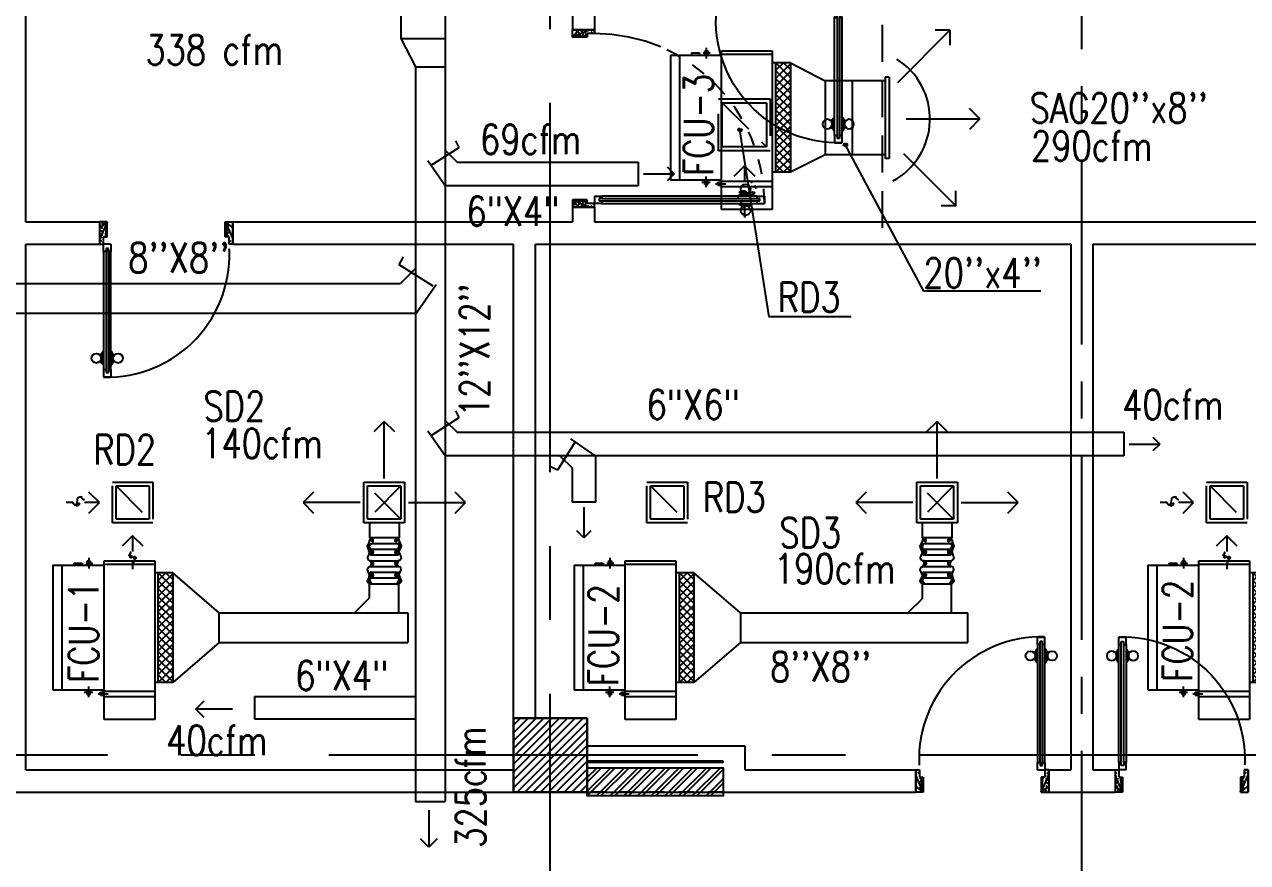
# Model space of a CAD drawing. Extents: x 417866231.7 to 417866328.5, y 43498046.7 to 43498124.2.
# Drawn here: x 417866286.52 to 417866294.8, y 43498084.08 to 43498089.76 of the extents above; entities that cross this region are included whole.
import ezdxf

# ---------------------------------------------------------------- set-up
doc = ezdxf.new("R2010")
doc.units = 0
doc.header["$MEASUREMENT"] = 0
for name, pattern in [('CENTER', [2, 1.25, -0.25, 0.25, -0.25]), ('CENTERX2', [4, 2.5, -0.5, 0.5, -0.5]), ('HIDDEN', [0.375, 0.25, -0.125])]:
    doc.linetypes.add(name, pattern=pattern)
doc.layers.get('0').update_dxf_attribs({"linetype": 'CONTINUOUS'})
for name, color, linetype in [('AXES', 11, 'CENTERX2'), ('AXES1', 11, 'CENTER'), ('COL', 7, 'CONTINUOUS'), ('DOOR', 9, 'CONTINUOUS'), ('DUCT', 6, 'CONTINUOUS'), ('FCU', 6, 'CONTINUOUS'), ('FHC', 9, 'CONTINUOUS'), ('HAT', 11, 'CONTINUOUS'), ('M-AC-FLEX', 7, 'CONTINUOUS'), ('M-EGU.', 2, 'CONTINUOUS'), ('M-TEXT', 2, 'CONTINUOUS'), ('PSUPPLY', 3, 'HIDDEN'), ('TEXT-A', 2, 'CONTINUOUS'), ('WALL', 9, 'CONTINUOUS')]:
    doc.layers.add(name, color=color, linetype=linetype)
doc.styles.add('ROMANS', font='ROMANS.shx', dxfattribs={"width": 0.6})

# ---------------------------------------------------------------- blocks, each defined once
blk = doc.blocks.new('DOOR90')
at = {"layer": 'DOOR', "color": 7, "linetype": 'ByBlock'}
for p, q in [((-150, 0), (0, 0)), ((-150, 0), (-150, -25)), ((0, -50), (-113.7, 0)), ((0, -50), (-40.1, 0)), ((0, -50), (0, 0)), ((-1000, -25), (-1050, -25)), ((-1050, -75), (-1050, -25)), ((-1050, -25), (-1050, -75)), ((-1000, -75), (-1050, -75)), ((-1000, -42), (-1020, -42)), ((-1020, -42), (-1020, -58)), ((-1000, -58), (-1020, -58)), ((-1000, -25), (-1000, -42)), ((-1000, -58), (-1000, -75)), ((-877.6, -17.8), (-967.6, -17.8)), ((-967.6, -25), (-967.6, -17.8)), ((-967.6, -75), (-967.6, -82.2)), ((-877.6, -82.2), (-967.6, -82.2)), ((-955, -8.8), (-890.2, -8.8)), ((-955, -17.8), (-955, -8.8)), ((-955, -17.8), (-890.2, -17.8)), ((-955, -82.2), (-890.2, -82.2)), ((-955, -82.2), (-955, -91.2)), ((-890.2, -17.8), (-890.2, -8.8)), ((-890.2, -82.2), (-890.2, -91.2)), ((-877.6, -25), (-877.6, -17.8)), ((-877.6, -75), (-877.6, -82.2)), ((-200, -25), (-150, -25)), ((-200, -42), (-200, -25)), ((-180, -42), (-200, -42)), ((-200, -58), (-180, -58)), ((-200, -75), (-200, -58)), ((-150, -75), (-200, -75)), ((-180, -58), (-180, -42)), ((-150, -25), (-100, -25)), ((-150, -75), (-150, -25)), ((-100, -25), (-100, -50)), ((0, -50), (-100, -36.6)), ((-100, -50), (0, -50)), ((-955, -91.2), (-890.2, -91.2)), ((-150, -875), (-100, -875)), ((-150, -900), (-150, -875)), ((-150, -900), (0, -900)), ((0, -900), (-150, -900)), ((0, -850), (-113.7, -900)), ((-100, -875), (-100, -850)), ((0, -850), (-100, -863.4)), ((-100, -850), (0, -850)), ((0, -850), (-40.1, -900)), ((0, -850), (0, -900))]:
    blk.add_line(p, q, dxfattribs=at)
at = {"layer": 'DOOR', "linetype": 'ByBlock'}
for p, q in [((-200, -25), (-1000, -25)), ((-200, -42), (-1000, -42)), ((-200, -58), (-1000, -58)), ((-1000, -75), (-200, -75))]:
    blk.add_line(p, q, dxfattribs=at)
at = {"layer": 'DOOR', "color": 7, "linetype": 'ByBlock'}
for centre in [(-922.6, 23.5), (-922.6, -123.5)]:
    blk.add_circle(centre, 32.4, dxfattribs=at)
for centre, radius, start, end in [((0, -50), 154.4, 161.10529, 166.28577), ((0, -50), 94.4, 148.01819, 180), ((0, -50), 134.4, 158.15985, 169.28002), ((0, -50), 114.4, 154.08384, 167.37743), ((0, -50), 74.4, 137.77643, 180), ((0, -50), 54.4, 113.20738, 180), ((0, -50), 34.4, 90, 180), ((0, -50), 14.4, 90, 180), ((0, -850), 154.4, 193.71423, 198.89471), ((0, -850), 134.4, 190.71998, 201.84015), ((0, -850), 94.4, 180, 211.98181), ((0, -850), 74.4, 180, 222.22357), ((0, -850), 54.4, 180, 246.79262), ((0, -850), 34.4, 180, 270), ((0, -850), 14.4, 180, 270)]:
    blk.add_arc(centre, radius, start, end, dxfattribs=at)
at = {"layer": 'DOOR', "linetype": 'HIDDEN', "ltscale": 0.5}
blk.add_arc((-222.2, -50), 828.2, 178.27012, 275.00304, dxfattribs=at)
blk = doc.blocks.new('DOOR100')
at = {"layer": 'DOOR', "color": 7, "linetype": 'ByBlock'}
for p, q in [((-75, 1250), (-75, 1300)), ((-75, 1300), (-25, 1300)), ((-25, 1300), (-75, 1300)), ((-58, 1250), (-75, 1250)), ((-58, 1250), (-58, 1270)), ((-42, 1270), (-58, 1270)), ((-42, 1250), (-42, 1270)), ((-25, 1250), (-42, 1250)), ((-25, 1250), (-25, 1300)), ((-91.2, 1205), (-91.2, 1140.2)), ((-82.2, 1205), (-91.2, 1205)), ((-82.2, 1127.6), (-82.2, 1217.6)), ((-75, 1217.6), (-82.2, 1217.6)), ((-82.2, 1205), (-82.2, 1140.2)), ((-25, 1217.6), (-17.8, 1217.6)), ((-17.8, 1127.6), (-17.8, 1217.6)), ((-17.8, 1205), (-17.8, 1140.2)), ((-17.8, 1205), (-8.8, 1205)), ((-8.8, 1205), (-8.8, 1140.2)), ((-82.2, 1140.2), (-91.2, 1140.2)), ((-75, 1127.6), (-82.2, 1127.6)), ((-25, 1127.6), (-17.8, 1127.6)), ((-17.8, 1140.2), (-8.8, 1140.2)), ((-75, 200), (-58, 200)), ((-75, 150), (-75, 200)), ((-58, 200), (-58, 180)), ((-58, 180), (-42, 180)), ((-42, 200), (-25, 200)), ((-42, 180), (-42, 200)), ((-25, 200), (-25, 150)), ((-1200, 0), (-1200, 150)), ((-1200, 150), (-1175, 150)), ((-1200, 150), (-1200, 0)), ((-1150, 0), (-1200, 113.7)), ((-1175, 150), (-1175, 100)), ((-1175, 100), (-1150, 100)), ((-1150, 0), (-1163.4, 100)), ((-1150, 100), (-1150, 0)), ((-75, 150), (-25, 150)), ((-50, 0), (0, 113.7)), ((-50, 100), (-50, 0)), ((-50, 0), (-36.6, 100)), ((-25, 100), (-50, 100)), ((0, 150), (-25, 150)), ((-25, 150), (-25, 100)), ((0, 0), (0, 150)), ((0, 150), (0, 0)), ((-1150, 0), (-1200, 40.1)), ((-1150, 0), (-1200, 0)), ((-50, 0), (0, 40.1)), ((-50, 0), (0, 0))]:
    blk.add_line(p, q, dxfattribs=at)
at = {"layer": 'DOOR', "linetype": 'ByBlock'}
for p, q in [((-75, 1250), (-75, 200)), ((-58, 200), (-58, 1250)), ((-42, 200), (-42, 1250)), ((-25, 200), (-25, 1250))]:
    blk.add_line(p, q, dxfattribs=at)
at = {"layer": 'DOOR', "color": 7, "linetype": 'ByBlock'}
for centre in [(-123.5, 1172.6), (23.5, 1172.6)]:
    blk.add_circle(centre, 32.4, dxfattribs=at)
at = {"layer": 'DOOR', "linetype": 'HIDDEN', "ltscale": 0.5}
blk.add_arc((-25, 150), 1150, 90, 180, dxfattribs=at)
at = {"layer": 'DOOR', "color": 7, "linetype": 'ByBlock'}
for centre, radius, start, end in [((-1150, 0), 154.4, 103.71423, 108.89471), ((-1150, 0), 134.4, 100.71998, 111.84015), ((-1150, 0), 94.4, 90, 121.98181), ((-50, 0), 94.4, 58.01819, 90), ((-50, 0), 134.4, 68.15985, 79.28002), ((-50, 0), 114.4, 64.08384, 77.37743), ((-50, 0), 154.4, 71.10529, 76.28577), ((-1150, 0), 74.4, 90, 132.22357), ((-1150, 0), 54.4, 90, 156.79262), ((-1150, 0), 34.4, 90, 180), ((-1150, 0), 14.4, 90, 180), ((-50, 0), 74.4, 47.77643, 90), ((-50, 0), 54.4, 23.20738, 90), ((-50, 0), 34.4, 0, 90), ((-50, 0), 14.4, 0, 90)]:
    blk.add_arc(centre, radius, start, end, dxfattribs=at)
blk = doc.blocks.new('*X101')
at = {"color": 0}
for p, q in [((245928.6, 149514.5), (246403.7, 149989.7)), ((245928.6, 149567.6), (246350.7, 149989.7)), ((245928.6, 149620.6), (246297.7, 149989.7)), ((245928.6, 149673.6), (246244.6, 149989.7)), ((245928.6, 149726.7), (246191.6, 149989.7)), ((245928.6, 149779.7), (246138.6, 149989.7)), ((245928.6, 149832.7), (246085.5, 149989.7)), ((245928.6, 149885.8), (246032.5, 149989.7)), ((245928.6, 149938.8), (245979.5, 149989.7)), ((245956.8, 149489.7), (246428.6, 149961.5)), ((246009.8, 149489.7), (246428.6, 149908.5)), ((246062.8, 149489.7), (246428.6, 149855.4)), ((246115.9, 149489.7), (246428.6, 149802.4)), ((246168.9, 149489.7), (246428.6, 149749.4)), ((246221.9, 149489.7), (246428.6, 149696.3)), ((246275, 149489.7), (246428.6, 149643.3)), ((246328, 149489.7), (246428.6, 149590.3)), ((246381, 149489.7), (246428.6, 149537.2))]:
    blk.add_line(p, q, dxfattribs=at)
blk = doc.blocks.new('COL50')
at = {"layer": 'COL'}
blk.add_lwpolyline([(-250, 250), (-250, -250), (250, -250), (250, 250)], close=True, dxfattribs=at)
blk = doc.blocks.new('*X29')
at = {"color": 0}
for p, q in [((16890.5, -2466.6), (16943.5, -2413.6)), ((16890.5, -2519.6), (16990.5, -2419.6)), ((16990.5, -2565.5), (16890.5, -2465.5)), ((16890.5, -2572.6), (16990.5, -2472.6)), ((16990.5, -2512.5), (16891.6, -2413.6)), ((16990.5, -2459.4), (16944.6, -2413.6)), ((16990.5, -2618.5), (16890.5, -2518.5)), ((16890.5, -2625.7), (16990.5, -2525.7)), ((16990.5, -2671.6), (16890.5, -2571.6)), ((16890.5, -2678.7), (16990.5, -2578.7)), ((16990.5, -2724.6), (16890.5, -2624.6)), ((16890.5, -2731.7), (16990.5, -2631.7)), ((16990.5, -2777.6), (16890.5, -2677.6)), ((16890.5, -2784.8), (16990.5, -2684.8)), ((16990.5, -2830.7), (16890.5, -2730.7)), ((16890.5, -2837.8), (16990.5, -2737.8)), ((16990.5, -2883.7), (16890.5, -2783.7)), ((16890.5, -2890.8), (16990.5, -2790.8)), ((16990.5, -2936.7), (16890.5, -2836.7)), ((16890.5, -2943.9), (16990.5, -2843.9)), ((16990.5, -2989.8), (16890.5, -2889.8)), ((16890.5, -2996.9), (16990.5, -2896.9)), ((16990.5, -3042.8), (16890.5, -2942.8)), ((16890.5, -3049.9), (16990.5, -2949.9)), ((16990.5, -3095.8), (16890.5, -2995.8)), ((16890.5, -3103), (16990.5, -3003)), ((16990.5, -3148.9), (16890.5, -3048.9)), ((16891.5, -3154.9), (16990.5, -3056)), ((16943.5, -3154.9), (16890.5, -3101.9)), ((16944.6, -3154.9), (16990.5, -3109))]:
    blk.add_line(p, q, dxfattribs=at)
blk = doc.blocks.new('WHE06')
at = {"color": 3}
for p, q in [((689, 621.5), (346.1, 621.5)), ((346.1, 621.5), (346.1, 469.1)), ((689, 469.1), (689, 621.5)), ((60.3, -422.2), (60.3, 422.2)), ((212.3, 437.2), (269.1, 437.2)), ((232.1, 452.2), (232.1, 422.2)), ((232.1, 452.2), (252.1, 452.2)), ((242.1, 472.2), (242.1, 399.5)), ((252.1, 452.2), (252.1, 422.2)), ((305, 447.6), (373.3, 447.6)), ((321.1, 457.6), (321.1, 437.6)), ((321.1, 457.6), (346.1, 457.6)), ((321.1, 437.6), (346.1, 437.6)), ((346.1, 430.4), (689, 430.4)), ((811.2, 370.7), (689, 370.7)), ((711.2, -370.7), (711.2, 370.7)), ((811.2, -370.7), (811.2, 370.7)), ((242.1, -472.2), (242.1, -399.5)), ((811.2, -370.7), (689, -370.7)), ((141.6, -437.2), (141.6, -422.2)), ((141.6, -437.2), (196.6, -437.2)), ((196.6, -437.2), (196.6, -422.2)), ((221.4, -437.2), (269.1, -437.2)), ((232.1, -452.2), (232.1, -422.2)), ((232.1, -452.2), (252.1, -452.2)), ((252.1, -452.2), (252.1, -422.2)), ((346.1, -430.4), (689, -430.4))]:
    blk.add_line(p, q, dxfattribs=at)
at = {"color": 6}
for p, q in [((0, -422.2), (0, 422.2)), ((0, 422.2), (346.1, 422.2)), ((346.1, 469.1), (346.1, -450.8)), ((689, 469.1), (346.1, 469.1)), ((689, -450.8), (689, 469.1)), ((0, -422.2), (346.1, -422.2)), ((346.1, -450.8), (689, -450.8))]:
    blk.add_line(p, q, dxfattribs=at)
at = {"color": 11}
blk.add_blockref('*X29', (-16179.3, 2784.3), dxfattribs=at)
blk = doc.blocks.new('*X41')
at = {"color": 0}
for p, q in [((16890.5, -2466.6), (16943.5, -2413.6)), ((16890.5, -2519.6), (16990.5, -2419.6)), ((16990.5, -2565.5), (16890.5, -2465.5)), ((16890.5, -2572.6), (16990.5, -2472.6)), ((16990.5, -2512.5), (16891.6, -2413.6)), ((16990.5, -2459.4), (16944.6, -2413.6)), ((16990.5, -2618.5), (16890.5, -2518.5)), ((16890.5, -2625.7), (16990.5, -2525.7)), ((16990.5, -2671.6), (16890.5, -2571.6)), ((16890.5, -2678.7), (16990.5, -2578.7)), ((16990.5, -2724.6), (16890.5, -2624.6)), ((16890.5, -2731.7), (16990.5, -2631.7)), ((16990.5, -2777.6), (16890.5, -2677.6)), ((16890.5, -2784.8), (16990.5, -2684.8)), ((16990.5, -2830.7), (16890.5, -2730.7)), ((16890.5, -2837.8), (16990.5, -2737.8)), ((16990.5, -2883.7), (16890.5, -2783.7)), ((16890.5, -2890.8), (16990.5, -2790.8)), ((16990.5, -2936.7), (16890.5, -2836.7)), ((16890.5, -2943.9), (16990.5, -2843.9)), ((16990.5, -2989.8), (16890.5, -2889.8)), ((16890.5, -2996.9), (16990.5, -2896.9)), ((16990.5, -3042.8), (16890.5, -2942.8)), ((16890.5, -3049.9), (16990.5, -2949.9)), ((16990.5, -3095.8), (16890.5, -2995.8)), ((16890.5, -3103), (16990.5, -3003)), ((16990.5, -3148.9), (16890.5, -3048.9)), ((16891.5, -3154.9), (16990.5, -3056)), ((16943.5, -3154.9), (16890.5, -3101.9)), ((16944.6, -3154.9), (16990.5, -3109))]:
    blk.add_line(p, q, dxfattribs=at)

msp = doc.modelspace()

# ---------------------------------------------------------------- hatches: boundary and pattern name
at = {"layer": 'FHC', "linetype": 'ByBlock', "ltscale": 0.3}
h = msp.add_hatch(dxfattribs=at)
h.set_pattern_fill('ANSI32', color=11, scale=0.175, style=0)
h.set_pattern_definition([(45, (417866058.13242, 43498053.48278), (-0.046403883, 0.046403883), []), (45, (417866058.16336, 43498053.48278), (-0.046403883, 0.046403883), [])])
h.paths.add_polyline_path([(417866291.2486, 43498084.5338), (417866291.2486, 43498084.7238), (417866290.3286, 43498084.7238), (417866290.3286, 43498084.5338)])
h.paths.add_polyline_path([(417866290.116, 43498084.1127), (417866290.116, 43498084.5335), (417866290.3785, 43498084.5335), (417866290.3785, 43498084.1127)], flags=9)

# ---------------------------------------------------------------- linework, layer by layer
at = {"layer": 'AXES'}
for p, q in [((417866290.0786, 43498046.7245), (417866290.0786, 43498123.5372)), ((417866307.0786, 43498084.8088), (417866239.0386, 43498084.8088))]:
    msp.add_line(p, q, dxfattribs=at)
at = {"layer": 'AXES1'}
msp.add_line((417866293.6786, 43498053.5888), (417866293.6786, 43498112.4088), dxfattribs=at)
at = {"layer": 'DUCT', "linetype": 'ByBlock'}
for p, q in [((417866289.0655, 43498092.9835), (417866289.0655, 43498089.6617)), ((417866289.3655, 43498092.9835), (417866289.3655, 43498084.4956)), ((417866289.0655, 43498089.6617), (417866289.1655, 43498089.4697)), ((417866289.0655, 43498089.6617), (417866289.3655, 43498089.6617)), ((417866289.1655, 43498089.4697), (417866289.3655, 43498089.4697)), ((417866289.1655, 43498089.4697), (417866289.1655, 43498084.4956)), ((417866285.0464, 43498088.0012), (417866289.0641, 43498088.0012)), ((417866285.0464, 43498087.8012), (417866289.1655, 43498087.8012)), ((417866287.8362, 43498085.7726), (417866287.5217, 43498086.0433)), ((417866291.3655, 43498085.7726), (417866291.0515, 43498086.0433)), ((417866287.8362, 43498085.7726), (417866289.1129, 43498085.7726)), ((417866287.8362, 43498085.5726), (417866287.8362, 43498085.7726)), ((417866289.1129, 43498085.7726), (417866289.1129, 43498085.5726)), ((417866291.3655, 43498085.7726), (417866291.3655, 43498085.5726)), ((417866291.3655, 43498085.7726), (417866292.9072, 43498085.7726)), ((417866292.9072, 43498085.5726), (417866292.9072, 43498085.7726)), ((417866287.8362, 43498085.5726), (417866287.5217, 43498085.3019)), ((417866287.8362, 43498085.5726), (417866289.1129, 43498085.5726)), ((417866291.3655, 43498085.5726), (417866291.0515, 43498085.3019)), ((417866291.3655, 43498085.5726), (417866292.9072, 43498085.5726)), ((417866288.0759, 43498085.2059), (417866288.0759, 43498085.0559)), ((417866288.0759, 43498085.2059), (417866289.1655, 43498085.2059)), ((417866288.0759, 43498085.0559), (417866289.1655, 43498085.0559))]:
    msp.add_line(p, q, dxfattribs=at)
at = {"layer": 'DUCT', "linetype": 'Continuous'}
for p, q in [((417866291.7042, 43498089.4962), (417866291.9399, 43498089.3735)), ((417866292.1224, 43498089.3735), (417866291.9399, 43498089.3735)), ((417866291.9399, 43498089.3735), (417866291.9399, 43498088.8735)), ((417866292.1224, 43498089.3735), (417866292.1224, 43498088.8735)), ((417866292.3474, 43498089.3735), (417866292.1224, 43498089.3735)), ((417866291.9399, 43498088.8735), (417866291.7042, 43498088.7548)), ((417866292.1224, 43498088.8735), (417866291.9399, 43498088.8735)), ((417866292.3474, 43498088.8735), (417866292.1224, 43498088.8735))]:
    msp.add_line(p, q, dxfattribs=at)
at = {"layer": 'DUCT'}
for p, q in [((417866289.2706, 43498088.8029), (417866289.462, 43498088.9231)), ((417866289.462, 43498088.9231), (417866289.439, 43498088.9682)), ((417866289.462, 43498088.9231), (417866289.462, 43498088.9231)), ((417866289.3675, 43498088.9044), (417866289.4475, 43498088.8244)), ((417866289.3675, 43498088.6644), (417866289.25, 43498088.8324)), ((417866289.4475, 43498088.8244), (417866290.6745, 43498088.8244)), ((417866290.6745, 43498088.8244), (417866290.6745, 43498088.6644)), ((417866290.8695, 43498088.7916), (417866290.9166, 43498088.7445)), ((417866290.7092, 43498088.7445), (417866290.9166, 43498088.7445)), ((417866290.9166, 43498088.7445), (417866290.8695, 43498088.6974)), ((417866290.6745, 43498088.6644), (417866289.3675, 43498088.6644)), ((417866289.0556, 43498088.1284), (417866289.0832, 43498088.1826)), ((417866289.0556, 43498088.1284), (417866289.0556, 43498088.1284)), ((417866289.2853, 43498087.9842), (417866289.0556, 43498088.1284)), ((417866289.1689, 43498088.106), (417866289.0641, 43498088.0012)), ((417866289.1655, 43498087.7938), (417866289.3066, 43498087.9953)), ((417866289.462, 43498087.094), (417866289.439, 43498087.1391)), ((417866289.2706, 43498086.9738), (417866289.462, 43498087.094)), ((417866289.3675, 43498087.0753), (417866289.4475, 43498086.9953)), ((417866289.462, 43498087.094), (417866289.462, 43498087.094)), ((417866289.3675, 43498086.8353), (417866289.25, 43498087.0033)), ((417866289.4475, 43498086.9953), (417866293.9635, 43498086.9953)), ((417866290.3861, 43498086.8335), (417866290.2182, 43498086.9511)), ((417866293.9635, 43498086.9953), (417866293.9635, 43498086.8353)), ((417866290.2476, 43498086.9305), (417866290.1274, 43498086.739)), ((417866293.9635, 43498086.8353), (417866289.3675, 43498086.8353)), ((417866290.1461, 43498086.8335), (417866290.2261, 43498086.7535)), ((417866290.3861, 43498086.5221), (417866290.3861, 43498086.8335)), ((417866290.1274, 43498086.739), (417866290.0823, 43498086.762)), ((417866290.1274, 43498086.739), (417866290.1274, 43498086.739)), ((417866290.2261, 43498086.7535), (417866290.2261, 43498086.5221)), ((417866290.3861, 43498086.5221), (417866290.2261, 43498086.5221)), ((417866289.0525, 43498085.9669), (417866288.8525, 43498085.9669)), ((417866288.8525, 43498085.9669), (417866288.8525, 43498085.8726)), ((417866289.0525, 43498085.7726), (417866289.0525, 43498085.9669)), ((417866292.596, 43498085.9669), (417866292.596, 43498085.8669)), ((417866292.796, 43498085.9669), (417866292.596, 43498085.9669)), ((417866292.796, 43498085.7669), (417866292.796, 43498085.9669)), ((417866288.7525, 43498085.7726), (417866288.8525, 43498085.8726)), ((417866292.496, 43498085.7669), (417866292.596, 43498085.8669)), ((417866289.1655, 43498084.4956), (417866289.3655, 43498084.4956))]:
    msp.add_line(p, q, dxfattribs=at)
at = {"layer": 'FCU', "color": 3}
for p, q in [((417866291.1351, 43498089.5977), (417866291.1351, 43498089.525)), ((417866290.9533, 43498089.5477), (417866290.9533, 43498088.7032)), ((417866291.0346, 43498089.5627), (417866291.0346, 43498089.5477)), ((417866291.0346, 43498089.5627), (417866291.0895, 43498089.5627)), ((417866291.0895, 43498089.5627), (417866291.0895, 43498089.5477)), ((417866291.1144, 43498089.5627), (417866291.162, 43498089.5627)), ((417866291.1251, 43498089.5777), (417866291.1451, 43498089.5777)), ((417866291.1251, 43498089.5777), (417866291.1251, 43498089.5477)), ((417866291.1451, 43498089.5777), (417866291.1451, 43498089.5477)), ((417866291.239, 43498089.5559), (417866291.5819, 43498089.5559)), ((417866291.7042, 43498089.4962), (417866291.5819, 43498089.4962)), ((417866291.6042, 43498089.4962), (417866291.6042, 43498088.7548)), ((417866291.7042, 43498089.4962), (417866291.7042, 43498088.7548)), ((417866291.1053, 43498088.6882), (417866291.162, 43498088.6882)), ((417866291.1251, 43498088.6732), (417866291.1251, 43498088.7032)), ((417866291.1251, 43498088.6732), (417866291.1451, 43498088.6732)), ((417866291.1351, 43498088.6533), (417866291.1351, 43498088.726)), ((417866291.1451, 43498088.6732), (417866291.1451, 43498088.7032)), ((417866291.198, 43498088.6778), (417866291.2663, 43498088.6778)), ((417866291.214, 43498088.6678), (417866291.214, 43498088.6878)), ((417866291.214, 43498088.6878), (417866291.239, 43498088.6878)), ((417866291.239, 43498088.6951), (417866291.5819, 43498088.6951)), ((417866291.7042, 43498088.7548), (417866291.5819, 43498088.7548)), ((417866291.214, 43498088.6678), (417866291.239, 43498088.6678)), ((417866291.239, 43498088.504), (417866291.239, 43498088.6564)), ((417866291.5819, 43498088.6564), (417866291.5819, 43498088.504)), ((417866291.5819, 43498088.504), (417866291.239, 43498088.504))]:
    msp.add_line(p, q, dxfattribs=at)
at = {"layer": 'FCU', "color": 6}
for p, q in [((417866290.893, 43498089.5477), (417866290.893, 43498088.7032)), ((417866290.893, 43498089.5477), (417866291.239, 43498089.5477)), ((417866291.239, 43498088.6564), (417866291.239, 43498089.5763)), ((417866291.239, 43498089.5763), (417866291.5819, 43498089.5763)), ((417866291.5819, 43498089.5763), (417866291.5819, 43498088.6564)), ((417866290.893, 43498088.7032), (417866291.239, 43498088.7032)), ((417866291.5819, 43498088.6564), (417866291.239, 43498088.6564))]:
    msp.add_line(p, q, dxfattribs=at)
at = {"layer": 'FHC', "color": 250, "linetype": 'HIDDEN', "ltscale": 0.25}
msp.add_line((417866291.2486, 43498084.5588), (417866290.3286, 43498084.5588), dxfattribs=at)
at = {"layer": 'FHC', "linetype": 'ByBlock', "ltscale": 0.3}
msp.add_lwpolyline([(417866290.3286, 43498084.7238), (417866291.2486, 43498084.7238), (417866291.2486, 43498084.5338), (417866290.3286, 43498084.5338)], close=True, dxfattribs=at)
at = {"layer": 'M-AC-FLEX', "color": 11}
for p, q in [((417866288.8604, 43498086.2423), (417866289.0479, 43498086.2423)), ((417866288.8604, 43498086.2033), (417866289.0479, 43498086.2033)), ((417866292.6039, 43498086.2423), (417866292.7914, 43498086.2423)), ((417866292.6039, 43498086.2033), (417866292.7914, 43498086.2033)), ((417866288.8604, 43498086.1643), (417866289.0479, 43498086.1643)), ((417866288.8604, 43498086.1253), (417866289.0479, 43498086.1253)), ((417866288.8604, 43498086.1253), (417866289.0479, 43498086.1253)), ((417866292.6039, 43498086.1643), (417866292.7914, 43498086.1643)), ((417866292.6039, 43498086.1253), (417866292.7914, 43498086.1253)), ((417866292.6039, 43498086.1253), (417866292.7914, 43498086.1253)), ((417866288.8604, 43498086.0863), (417866289.0479, 43498086.0863)), ((417866288.8604, 43498086.0863), (417866289.0479, 43498086.0863)), ((417866288.8604, 43498086.0473), (417866289.0479, 43498086.0473)), ((417866292.6039, 43498086.0863), (417866292.7914, 43498086.0863)), ((417866292.6039, 43498086.0863), (417866292.7914, 43498086.0863)), ((417866292.6039, 43498086.0473), (417866292.7914, 43498086.0473)), ((417866288.8604, 43498086.0083), (417866289.0479, 43498086.0083)), ((417866288.8604, 43498085.9693), (417866289.0479, 43498085.9693)), ((417866292.6039, 43498086.0083), (417866292.7914, 43498086.0083)), ((417866292.6039, 43498085.9693), (417866292.7914, 43498085.9693))]:
    msp.add_line(p, q, dxfattribs=at)
at = {"layer": 'M-AC-FLEX'}
for points in [[(417866288.8604, 43498086.2813, -1), (417866288.8604, 43498086.2423, 1), (417866288.8604, 43498086.2033)], [(417866289.0479, 43498086.2813, 1), (417866289.0479, 43498086.2423, -1), (417866289.0479, 43498086.2033)], [(417866292.6039, 43498086.2813, -1), (417866292.6039, 43498086.2423, 1), (417866292.6039, 43498086.2033)], [(417866292.7914, 43498086.2813, 1), (417866292.7914, 43498086.2423, -1), (417866292.7914, 43498086.2033)], [(417866288.8604, 43498086.1643, 1), (417866288.8604, 43498086.2033, -1), (417866288.8604, 43498086.2423)], [(417866288.8604, 43498086.2423, 1), (417866288.8604, 43498086.2033)], [(417866288.8604, 43498086.2033, -1), (417866288.8604, 43498086.2423)], [(417866288.8604, 43498086.2033, -1), (417866288.8604, 43498086.1643, 1), (417866288.8604, 43498086.1253, -1), (417866288.8604, 43498086.0863, 0.008922), (417866288.8597, 43498086.0863, 0.008922)], [(417866289.0479, 43498086.1643, -1), (417866289.0479, 43498086.2033, 1), (417866289.0479, 43498086.2423)], [(417866289.0479, 43498086.2033, 1), (417866289.0479, 43498086.1643, -1), (417866289.0479, 43498086.1253, 1), (417866289.0479, 43498086.0863, -0.008922), (417866289.0486, 43498086.0863, -0.008922)], [(417866289.0479, 43498086.2423, -1.000001), (417866289.0479, 43498086.2033)], [(417866289.0479, 43498086.2033, 1.000001), (417866289.0479, 43498086.2423)], [(417866292.6039, 43498086.1643, 1), (417866292.6039, 43498086.2033, -1), (417866292.6039, 43498086.2423)], [(417866292.6039, 43498086.2423, 1), (417866292.6039, 43498086.2033)], [(417866292.6039, 43498086.2033, -1), (417866292.6039, 43498086.2423)], [(417866292.6039, 43498086.2033, -1), (417866292.6039, 43498086.1643, 1), (417866292.6039, 43498086.1253, -1), (417866292.6039, 43498086.0863, 0.008922), (417866292.6032, 43498086.0863, 0.008922)], [(417866292.7914, 43498086.1643, -1), (417866292.7914, 43498086.2033, 1), (417866292.7914, 43498086.2423)], [(417866292.7914, 43498086.2033, 1), (417866292.7914, 43498086.1643, -1), (417866292.7914, 43498086.1253, 1), (417866292.7914, 43498086.0863, -0.008922), (417866292.7921, 43498086.0863, -0.008922)], [(417866292.7914, 43498086.2423, -1.000001), (417866292.7914, 43498086.2033)], [(417866292.7914, 43498086.2033, 1.000001), (417866292.7914, 43498086.2423)], [(417866288.8604, 43498086.0083, 1), (417866288.8604, 43498086.0473, -1), (417866288.8604, 43498086.0863, 1), (417866288.8604, 43498086.1253, -0.008922), (417866288.8597, 43498086.1253, -0.008922)], [(417866289.0479, 43498086.0083, -1), (417866289.0479, 43498086.0473, 1), (417866289.0479, 43498086.0863, -1), (417866289.0479, 43498086.1253, 0.008922), (417866289.0486, 43498086.1253, 0.008922)], [(417866292.6039, 43498086.0083, 1), (417866292.6039, 43498086.0473, -1), (417866292.6039, 43498086.0863, 1), (417866292.6039, 43498086.1253, -0.008922), (417866292.6032, 43498086.1253, -0.008922)], [(417866292.7914, 43498086.0083, -1), (417866292.7914, 43498086.0473, 1), (417866292.7914, 43498086.0863, -1), (417866292.7914, 43498086.1253, 0.008922), (417866292.7921, 43498086.1253, 0.008922)], [(417866288.8604, 43498086.0473, -1), (417866288.8604, 43498086.0083, 1), (417866288.8604, 43498085.9693)], [(417866289.0479, 43498086.0473, 1), (417866289.0479, 43498086.0083, -1), (417866289.0479, 43498085.9693)], [(417866292.6039, 43498086.0473, -1), (417866292.6039, 43498086.0083, 1), (417866292.6039, 43498085.9693)], [(417866292.7914, 43498086.0473, 1), (417866292.7914, 43498086.0083, -1), (417866292.7914, 43498085.9693)], [(417866288.8604, 43498085.9693, -1), (417866288.8604, 43498086.0083)], [(417866288.8697, 43498085.9669, 0.125192), (417866288.8604, 43498085.9693, -1), (417866288.8604, 43498086.0083)], [(417866288.8604, 43498086.0083, 1), (417866288.8604, 43498085.9693)], [(417866289.0386, 43498085.9669, -0.125191), (417866289.0479, 43498085.9693, 1), (417866289.0479, 43498086.0083)], [(417866289.0479, 43498085.9693, 1.000001), (417866289.0479, 43498086.0083)], [(417866289.0479, 43498086.0083, -1.000001), (417866289.0479, 43498085.9693)], [(417866292.6039, 43498085.9693, -1), (417866292.6039, 43498086.0083)], [(417866292.6132, 43498085.9669, 0.125192), (417866292.6039, 43498085.9693, -1), (417866292.6039, 43498086.0083)], [(417866292.6039, 43498086.0083, 1), (417866292.6039, 43498085.9693)], [(417866292.7821, 43498085.9669, -0.125191), (417866292.7914, 43498085.9693, 1), (417866292.7914, 43498086.0083)], [(417866292.7914, 43498085.9693, 1.000001), (417866292.7914, 43498086.0083)], [(417866292.7914, 43498086.0083, -1.000001), (417866292.7914, 43498085.9693)]]:
    msp.add_lwpolyline(points, format="xyb", dxfattribs=at)
at = {"layer": 'M-EGU.', "linetype": 'HIDDEN'}
for p, q in [((417866292.3286, 43498088.3782), (417866292.3286, 43498089.8332)), ((417866292.3286, 43498088.3782), (417866292.3286, 43498089.7907)), ((417866291.2183, 43498089.2514), (417866291.5683, 43498089.2514)), ((417866291.2183, 43498088.9014), (417866291.2183, 43498089.2514)), ((417866291.2433, 43498089.2264), (417866291.5433, 43498088.9264)), ((417866291.5683, 43498089.2514), (417866291.5683, 43498088.9014)), ((417866291.5683, 43498088.9014), (417866291.2183, 43498088.9014)), ((417866287.1126, 43498086.6563), (417866287.3876, 43498086.6563)), ((417866287.1126, 43498086.3813), (417866287.1126, 43498086.6563)), ((417866287.1376, 43498086.6313), (417866287.3626, 43498086.4063)), ((417866287.3876, 43498086.6563), (417866287.3876, 43498086.3813)), ((417866288.8416, 43498086.4063), (417866288.8416, 43498086.6313)), ((417866289.0666, 43498086.4063), (417866288.8416, 43498086.6313)), ((417866289.0666, 43498086.6313), (417866288.8416, 43498086.4063)), ((417866288.8416, 43498086.6313), (417866289.0666, 43498086.6313)), ((417866289.0666, 43498086.6313), (417866289.0666, 43498086.4063)), ((417866290.7326, 43498086.3813), (417866290.7326, 43498086.6563)), ((417866290.7326, 43498086.6563), (417866291.0076, 43498086.6563)), ((417866290.7576, 43498086.6313), (417866290.9826, 43498086.4063)), ((417866291.0076, 43498086.6563), (417866291.0076, 43498086.3813)), ((417866292.5851, 43498086.6313), (417866292.8101, 43498086.6313)), ((417866292.8101, 43498086.6313), (417866292.5851, 43498086.4063)), ((417866292.8101, 43498086.4063), (417866292.5851, 43498086.6313)), ((417866292.5851, 43498086.4063), (417866292.5851, 43498086.6313)), ((417866292.8101, 43498086.6313), (417866292.8101, 43498086.4063)), ((417866294.5221, 43498086.6563), (417866294.7971, 43498086.6563)), ((417866294.5221, 43498086.3813), (417866294.5221, 43498086.6563)), ((417866294.5471, 43498086.6313), (417866294.7721, 43498086.4063)), ((417866294.7971, 43498086.6563), (417866294.7971, 43498086.3813)), ((417866287.3876, 43498086.3813), (417866287.1126, 43498086.3813)), ((417866289.0666, 43498086.4063), (417866288.8416, 43498086.4063)), ((417866291.0076, 43498086.3813), (417866290.7326, 43498086.3813)), ((417866292.8101, 43498086.4063), (417866292.5851, 43498086.4063)), ((417866294.7971, 43498086.3813), (417866294.5221, 43498086.3813))]:
    msp.add_line(p, q, dxfattribs=at)
at = {"layer": 'M-EGU.', "color": 2}
for p, q in [((417866292.4315, 43498089.3629), (417866292.785, 43498089.7165)), ((417866292.785, 43498089.7165), (417866292.685, 43498089.7165)), ((417866292.785, 43498089.7165), (417866292.785, 43498089.6165)), ((417866292.9884, 43498089.116), (417866292.9177, 43498089.1867)), ((417866292.4884, 43498089.116), (417866292.9884, 43498089.116)), ((417866292.9884, 43498089.116), (417866292.9177, 43498089.0453)), ((417866292.4712, 43498088.8826), (417866292.8247, 43498088.529)), ((417866292.8247, 43498088.529), (417866292.8247, 43498088.629)), ((417866292.8247, 43498088.529), (417866292.7247, 43498088.529))]:
    msp.add_line(p, q, dxfattribs=at)
at = {"layer": 'M-EGU.', "color": 7}
for p, q in [((417866292.3724, 43498089.3985), (417866292.3474, 43498089.3985)), ((417866292.3474, 43498089.3985), (417866292.3474, 43498088.8485)), ((417866292.3724, 43498089.3985), (417866292.3724, 43498088.8485)), ((417866292.3724, 43498088.8485), (417866292.3474, 43498088.8485))]:
    msp.add_line(p, q, dxfattribs=at)
at = {"layer": 'M-EGU.'}
for p, q in [((417866291.2433, 43498089.2264), (417866291.5433, 43498089.2264)), ((417866291.2433, 43498088.9264), (417866291.2433, 43498089.2264)), ((417866291.5433, 43498089.2264), (417866291.5433, 43498088.9264)), ((417866291.5433, 43498088.9264), (417866291.2433, 43498088.9264)), ((417866291.3229, 43498088.7283), (417866291.3937, 43498088.799)), ((417866291.3937, 43498088.799), (417866291.4644, 43498088.7283)), ((417866291.3937, 43498088.799), (417866291.3937, 43498088.6979)), ((417866291.3937, 43498088.5387), (417866291.3937, 43498088.4501)), ((417866288.9541, 43498087.0688), (417866288.8834, 43498086.9981)), ((417866289.0249, 43498086.9981), (417866288.9541, 43498087.0688)), ((417866288.9541, 43498086.6826), (417866288.9541, 43498087.0688)), ((417866292.6976, 43498087.0688), (417866292.6269, 43498086.9981)), ((417866292.6976, 43498086.6826), (417866292.6976, 43498087.0688)), ((417866292.7683, 43498086.9981), (417866292.6976, 43498087.0688)), ((417866294.1585, 43498086.9625), (417866294.2056, 43498086.9154)), ((417866293.9982, 43498086.9154), (417866294.2056, 43498086.9154)), ((417866294.2056, 43498086.9154), (417866294.1585, 43498086.8683)), ((417866287.1376, 43498086.6313), (417866287.3626, 43498086.6313)), ((417866287.1376, 43498086.4063), (417866287.1376, 43498086.6313)), ((417866287.3626, 43498086.6313), (417866287.3626, 43498086.4063)), ((417866288.8166, 43498086.6563), (417866289.0916, 43498086.6563)), ((417866288.8166, 43498086.3813), (417866288.8166, 43498086.6563)), ((417866289.0916, 43498086.6563), (417866289.0916, 43498086.3813)), ((417866290.7576, 43498086.4063), (417866290.7576, 43498086.6313)), ((417866290.7576, 43498086.6313), (417866290.9826, 43498086.6313)), ((417866290.9826, 43498086.6313), (417866290.9826, 43498086.4063)), ((417866292.5601, 43498086.3813), (417866292.5601, 43498086.6563)), ((417866292.5601, 43498086.6563), (417866292.8351, 43498086.6563)), ((417866292.8351, 43498086.6563), (417866292.8351, 43498086.3813)), ((417866294.5471, 43498086.6313), (417866294.7721, 43498086.6313)), ((417866294.5471, 43498086.4063), (417866294.5471, 43498086.6313)), ((417866294.7721, 43498086.6313), (417866294.7721, 43498086.4063)), ((417866286.8444, 43498086.5188), (417866286.8001, 43498086.5188)), ((417866287.0251, 43498086.5188), (417866286.924, 43498086.5188)), ((417866287.0251, 43498086.5188), (417866286.9544, 43498086.5895)), ((417866286.9544, 43498086.4481), (417866287.0251, 43498086.5188)), ((417866288.4749, 43498086.5895), (417866288.4041, 43498086.5188)), ((417866288.4041, 43498086.5188), (417866288.4749, 43498086.4481)), ((417866288.7903, 43498086.5188), (417866288.4041, 43498086.5188)), ((417866289.118, 43498086.5188), (417866289.5041, 43498086.5188)), ((417866289.5041, 43498086.5188), (417866289.4334, 43498086.5895)), ((417866289.4334, 43498086.4481), (417866289.5041, 43498086.5188)), ((417866292.2183, 43498086.5895), (417866292.1476, 43498086.5188)), ((417866292.5338, 43498086.5188), (417866292.1476, 43498086.5188)), ((417866292.1476, 43498086.5188), (417866292.2183, 43498086.4481)), ((417866292.8614, 43498086.5188), (417866293.2476, 43498086.5188)), ((417866293.2476, 43498086.5188), (417866293.1769, 43498086.5895)), ((417866293.1769, 43498086.4481), (417866293.2476, 43498086.5188)), ((417866294.2539, 43498086.5188), (417866294.2096, 43498086.5188)), ((417866294.4346, 43498086.5188), (417866294.3336, 43498086.5188)), ((417866294.4346, 43498086.5188), (417866294.3639, 43498086.5895)), ((417866294.3639, 43498086.4481), (417866294.4346, 43498086.5188)), ((417866290.3062, 43498086.4874), (417866290.3062, 43498086.2799)), ((417866287.3626, 43498086.4063), (417866287.1376, 43498086.4063)), ((417866289.0916, 43498086.3813), (417866288.8166, 43498086.3813)), ((417866288.8541, 43498086.3813), (417866288.8541, 43498086.2813)), ((417866289.0541, 43498086.3813), (417866289.0541, 43498086.2813)), ((417866290.9826, 43498086.4063), (417866290.7576, 43498086.4063)), ((417866292.8351, 43498086.3813), (417866292.5601, 43498086.3813)), ((417866292.5976, 43498086.3813), (417866292.5976, 43498086.2813)), ((417866292.7976, 43498086.3813), (417866292.7976, 43498086.2813)), ((417866294.7721, 43498086.4063), (417866294.5471, 43498086.4063)), ((417866287.2501, 43498086.2938), (417866287.1794, 43498086.2231)), ((417866287.3208, 43498086.2231), (417866287.2501, 43498086.2938)), ((417866287.2501, 43498086.2938), (417866287.2501, 43498086.1869)), ((417866289.0541, 43498086.2813), (417866288.8541, 43498086.2813)), ((417866290.3062, 43498086.2799), (417866290.259, 43498086.3271)), ((417866290.3533, 43498086.3271), (417866290.3062, 43498086.2799)), ((417866292.7976, 43498086.2813), (417866292.5976, 43498086.2813)), ((417866294.6596, 43498086.2938), (417866294.5889, 43498086.2231)), ((417866294.7303, 43498086.2231), (417866294.6596, 43498086.2938)), ((417866294.6596, 43498086.2938), (417866294.6596, 43498086.1869)), ((417866287.2501, 43498086.1118), (417866287.2501, 43498086.0688)), ((417866294.6596, 43498086.1118), (417866294.6596, 43498086.0688)), ((417866287.678, 43498085.1202), (417866287.7346, 43498085.1768)), ((417866287.927, 43498085.1202), (417866287.678, 43498085.1202)), ((417866289.2563, 43498084.4358), (417866289.2563, 43498084.1869)), ((417866289.2563, 43498084.1869), (417866289.1997, 43498084.2434)), ((417866289.3128, 43498084.2434), (417866289.2563, 43498084.1869))]:
    msp.add_line(p, q, dxfattribs=at)
for points in [[(417866286.8444, 43498086.5188, 0.1324), (417866286.8555, 43498086.5027, 0.15664), (417866286.8709, 43498086.4963, 0.736612), (417866286.8835, 43498086.5278, -0.774232), (417866286.8975, 43498086.5582, -0.203349), (417866286.9185, 43498086.5445, -0.193808), (417866286.924, 43498086.5188)], [(417866294.2539, 43498086.5188, 0.1324), (417866294.2651, 43498086.5027, 0.15664), (417866294.2805, 43498086.4963, 0.736612), (417866294.2931, 43498086.5278, -0.774232), (417866294.307, 43498086.5582, -0.203349), (417866294.3281, 43498086.5445, -0.193808), (417866294.3336, 43498086.5188)], [(417866287.2501, 43498086.1118, 0.187862), (417866287.2685, 43498086.1231, 0.202645), (417866287.2734, 43498086.1427, 0.616915), (417866287.2484, 43498086.1508, -0.668708), (417866287.2248, 43498086.1604, -0.194285), (417866287.2319, 43498086.1783, -0.186051), (417866287.2501, 43498086.1869)], [(417866294.6596, 43498086.1118, 0.187862), (417866294.6781, 43498086.1231, 0.202645), (417866294.683, 43498086.1427, 0.616915), (417866294.6579, 43498086.1508, -0.668708), (417866294.6343, 43498086.1604, -0.194285), (417866294.6415, 43498086.1783, -0.186051), (417866294.6596, 43498086.1869)]]:
    msp.add_lwpolyline(points, format="xyb", dxfattribs=at)
for centre, radius, start, end in [((417866291.4058, 43498088.6286), 0.0704, 56.06792, 99.94155), ((417866291.4091, 43498088.6336), 0.0644, 10.0907, 56.06794), ((417866291.3842, 43498088.5946), 0.0355, 39.09794, 184.60115), ((417866291.4031, 43498088.5961), 0.0545, 184.60123, 220.21121), ((417866291.4385, 43498088.6388), 0.0345, 219.09795, 10.09069), ((417866291.4189, 43498088.6095), 0.0752, 220.21114, 250.37956)]:
    msp.add_arc(centre, radius, start, end, dxfattribs=at)
at = {"layer": 'M-EGU.', "color": 2}
msp.add_ellipse((417866292.1728, 43498089.116), major_axis=(-0.3372, 0.3372), ratio=1, start_param=2.854132, end_param=4.941637, dxfattribs=at)
at = {"layer": 'M-TEXT'}
msp.add_line((417866287.7346, 43498085.0637), (417866287.678, 43498085.1202), dxfattribs=at)
at = {"layer": 'PSUPPLY', "color": 4, "linetype": 'Continuous'}
for p, q in [((417866291.3591, 43498089.042), (417866291.5585, 43498087.7772)), ((417866292.0722, 43498088.9425), (417866292.6059, 43498087.95)), ((417866293.4011, 43498087.95), (417866292.6059, 43498087.95)), ((417866292.1167, 43498087.7772), (417866291.5585, 43498087.7772))]:
    msp.add_line(p, q, dxfattribs=at)
for centre, ratio, start_param, end_param in [((417866291.3633, 43498089.0419), 1, -0.785398, 2.356194), ((417866291.3633, 43498089.0419), 0.999996, 2.356193, 5.497785), ((417866292.0775, 43498088.9406), 1, -0.785398, 2.356194), ((417866292.0775, 43498088.9406), 1, 2.356194, 5.497787)]:
    msp.add_ellipse(centre, major_axis=(-0.00884, 0.00884), ratio=ratio, start_param=start_param, end_param=end_param, dxfattribs=at)
at = {"layer": 'WALL'}
for p, q in [((417866286.5277, 43498088.4188), (417866286.5277, 43498091.0588)), ((417866286.5277, 43498088.4188), (417866287.0277, 43498088.4188)), ((417866287.0277, 43498088.2688), (417866287.0277, 43498088.4188)), ((417866287.9277, 43498088.2688), (417866287.9277, 43498088.4188)), ((417866287.9277, 43498088.4188), (417866290.2286, 43498088.4188)), ((417866290.3786, 43498088.4188), (417866297.0286, 43498088.4188)), ((417866286.5277, 43498088.2688), (417866287.0277, 43498088.2688)), ((417866286.5277, 43498084.7088), (417866286.5277, 43498088.2688)), ((417866287.9277, 43498088.2688), (417866289.8286, 43498088.2688)), ((417866289.8286, 43498085.0588), (417866289.8286, 43498088.2688)), ((417866289.9786, 43498085.0588), (417866289.9786, 43498088.2688)), ((417866289.9786, 43498088.2688), (417866293.6036, 43498088.2688)), ((417866293.6036, 43498088.2688), (417866293.6036, 43498084.7088)), ((417866293.7536, 43498088.2688), (417866297.0286, 43498088.2688)), ((417866293.7536, 43498088.2688), (417866293.7536, 43498084.7088)), ((417866291.3986, 43498084.8688), (417866290.3286, 43498084.8688)), ((417866291.3986, 43498084.7088), (417866291.3986, 43498084.8688)), ((417866286.5277, 43498084.7088), (417866289.8286, 43498084.7088)), ((417866290.3286, 43498084.7588), (417866290.3286, 43498084.7688)), ((417866291.2486, 43498084.7688), (417866290.3286, 43498084.7688)), ((417866291.2486, 43498084.7588), (417866290.3286, 43498084.7588)), ((417866290.3286, 43498084.7238), (417866291.2486, 43498084.7238)), ((417866290.3286, 43498084.5578), (417866290.3286, 43498084.7228)), ((417866291.2486, 43498084.7588), (417866291.2486, 43498084.7688)), ((417866291.2486, 43498084.7238), (417866291.2486, 43498084.5565)), ((417866291.3986, 43498084.7088), (417866292.5536, 43498084.7088)), ((417866292.5536, 43498084.7088), (417866292.5536, 43498084.5588)), ((417866293.4536, 43498084.7088), (417866293.6036, 43498084.7088)), ((417866293.4536, 43498084.7088), (417866293.4536, 43498084.5588)), ((417866293.7536, 43498084.7088), (417866293.9036, 43498084.7088)), ((417866293.9036, 43498084.7088), (417866293.9036, 43498084.5588)), ((417866283.1286, 43498084.5588), (417866289.8286, 43498084.5588)), ((417866290.3286, 43498084.5588), (417866292.5536, 43498084.5588)), ((417866293.4536, 43498084.5588), (417866293.9036, 43498084.5588))]:
    msp.add_line(p, q, dxfattribs=at)
at = {"layer": 'WALL', "linetype": 'ByBlock'}
for p, q in [((417866290.2286, 43498089.8538), (417866290.2286, 43498089.7193)), ((417866290.3786, 43498089.8538), (417866290.3786, 43498089.7193)), ((417866290.2286, 43498089.7193), (417866290.3786, 43498089.7193)), ((417866290.2286, 43498088.5193), (417866290.2286, 43498088.4188)), ((417866290.2286, 43498088.5193), (417866290.3786, 43498088.5193)), ((417866290.3786, 43498088.5193), (417866290.3786, 43498088.4188))]:
    msp.add_line(p, q, dxfattribs=at)
at = {"layer": 'WALL', "linetype": 'ByBlock', "ltscale": 0.3}
msp.add_lwpolyline([(417866290.3286, 43498085.0588), (417866289.8286, 43498085.0588), (417866289.8286, 43498084.5588), (417866290.3286, 43498084.5588)], close=True, dxfattribs=at)

# ---------------------------------------------------------------- block references
at = {"layer": 'COL', "xscale": -0.0009999871253967285, "yscale": 0.001000002026557922, "zscale": 0.001}
msp.add_blockref('COL50', (417866290.0786, 43498084.8088), dxfattribs=at)
at = {"layer": 'DOOR', "color": 0, "linetype": 'ByBlock', "yscale": 0.001000002026557922, "zscale": 0.001}
for name, p, xscale, rotation in [('DOOR90', (417866292.0786, 43498090.0038), -0.001000002026557922, 270), ('DOOR100', (417866290.2286, 43498088.5193), 0.001000002026557922, 270), ('DOOR90', (417866287.0277, 43498088.4188), 0.001000002026557922, 90), ('DOOR90', (417866293.4536, 43498084.5588), 0.001000002026557922, 270), ('DOOR90', (417866293.9036, 43498084.5588), -0.001000002026557922, 90)]:
    msp.add_blockref(name, p, dxfattribs=dict(at, xscale=xscale, rotation=rotation))
at = {"layer": 'FCU', "color": 11, "extrusion": (0, 0, -1), "xscale": 0.001000002026557922, "yscale": 0.001000002026557922, "zscale": -0.001, "rotation": 180}
msp.add_blockref('*X41', (-417866274.7137, 43498086.3412), dxfattribs=at)
at = {"layer": 'FCU', "linetype": 'ByBlock', "xscale": -0.0009999871253967285, "yscale": 0.001000002026557922, "zscale": 0.001, "rotation": 180}
for p in [(417866286.7105, 43498085.6726), (417866290.2403, 43498085.6726), (417866294.1249, 43498085.6726)]:
    msp.add_blockref('WHE06', p, dxfattribs=at)
at = {"layer": 'HAT', "xscale": 0.0009999871253967285, "yscale": 0.001000002026557922, "zscale": 0.001}
msp.add_blockref('*X101', (417866043.9, 43497935.0691), dxfattribs=at)

# ---------------------------------------------------------------- texts
at = {"layer": 'M-TEXT', "style": 'ROMANS'}
for s, width, p in [('FCU-3', 0.75, (417866291.1824, 43498088.732)), ("12''X12''", 0.75, (417866289.6647, 43498087.1016)), ('FCU-2', 0.75, (417866290.538, 43498085.2762)), ('FCU-2', 0.75, (417866294.4265, 43498085.3076)), ('FCU-1', 0.75, (417866287.0179, 43498085.2992)), ('325cfm', 0.8, (417866289.6398, 43498084.1812))]:
    msp.add_text(s, height=0.2, rotation=90, dxfattribs=dict(at, width=width)).set_placement(p)
at = {"layer": 'M-TEXT', "style": 'ROMANS', "width": 0.8}
for s, p in [("SAG20''x8''", (417866293.3251, 43498089.0908)), ('69cfm', (417866289.603, 43498088.8783)), ('290cfm', (417866293.3342, 43498088.8334)), ('6"X4"', (417866289.5101, 43498088.3918)), ("8''X8''", (417866287.2199, 43498088.0769)), ("20''x4''", (417866292.6053, 43498087.9737)), ('RD3', (417866291.6199, 43498087.8099)), ('SD2', (417866287.7296, 43498087.0715)), ('6"X6"', (417866290.7306, 43498087.0822)), ('40cfm', (417866293.9523, 43498087.0822)), ('140cfm', (417866287.7148, 43498086.8194)), ('RD2', (417866286.9836, 43498086.7774)), ('RD3', (417866291.1122, 43498086.4556)), ('SD3', (417866291.6298, 43498086.2152)), ('190cfm', (417866291.5929, 43498085.9715)), ('6"X4"', (417866288.3511, 43498085.2481)), ("8''X8''", (417866291.5662, 43498085.3081)), ('40cfm', (417866287.4777, 43498084.8091))]:
    msp.add_text(s, height=0.2, dxfattribs=at).set_placement(p)
at = {"layer": 'TEXT-A', "linetype": 'ByBlock', "style": 'ROMANS', "width": 0.8}
msp.add_text('338 cfm', height=0.2, dxfattribs=at).set_placement((417866287.3361, 43498089.4837))

doc.saveas('drawing.dxf')
